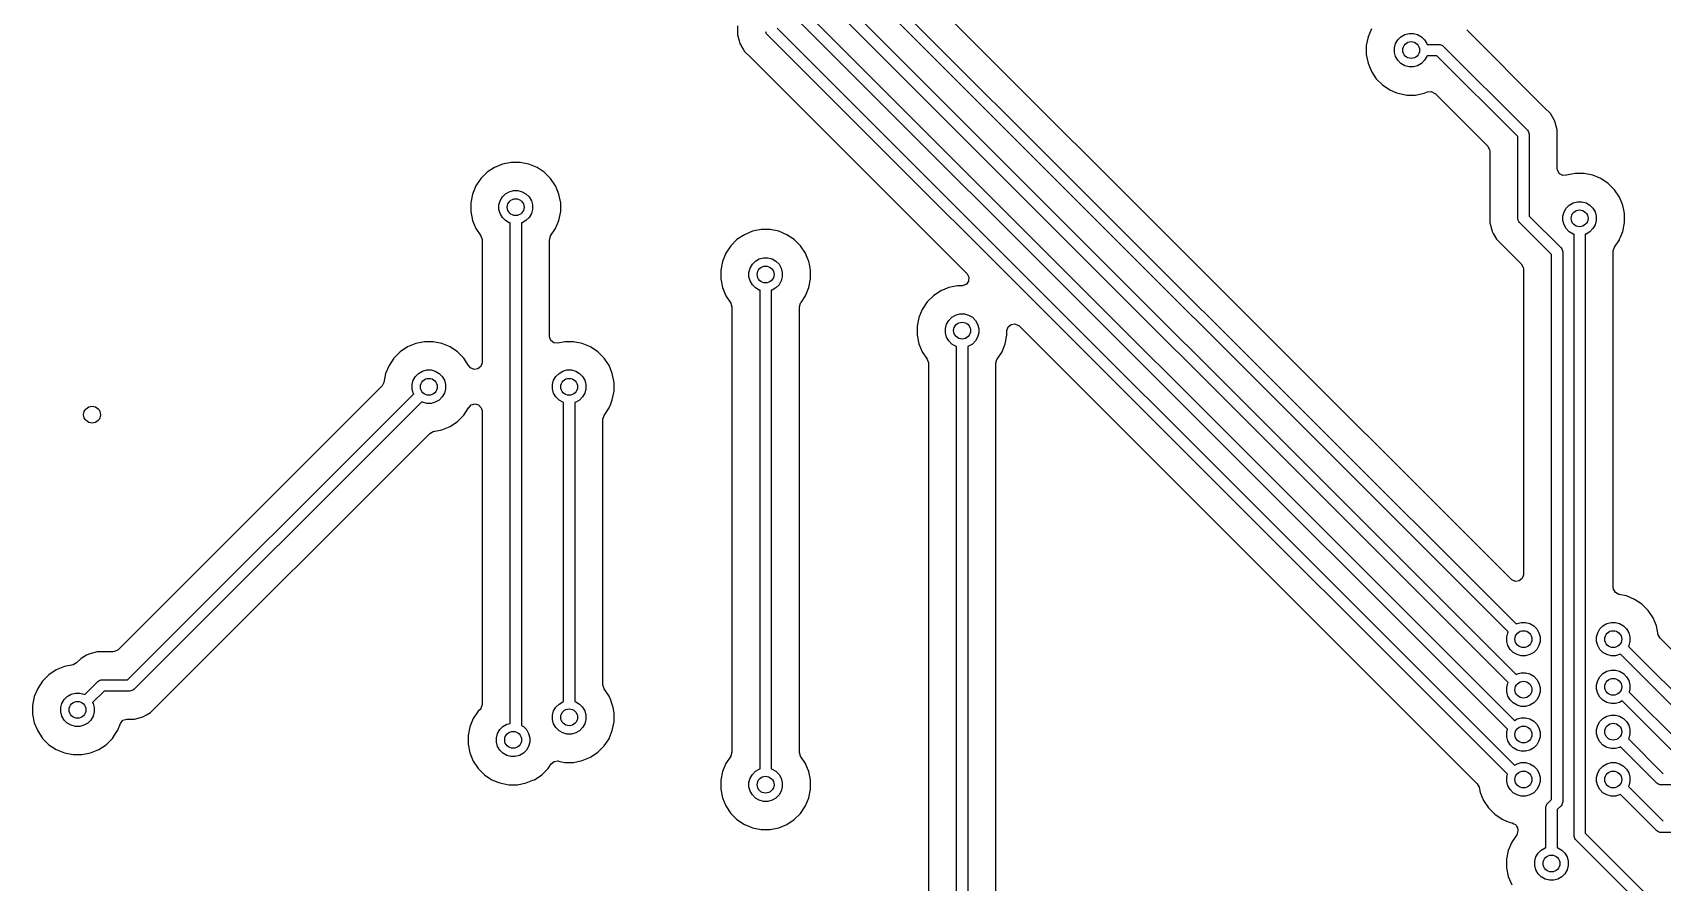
# Model space of a CAD drawing. Extents: x 2.56 to 8.39, y -5.65 to -1.26.
# Drawn here: x 3.383 to 4.527, y -2.769 to -2.173 of the extents above; entities that cross this region are included whole.
import ezdxf

# ---------------------------------------------------------------- set-up
doc = ezdxf.new("R2010")
doc.units = 0
doc.header["$MEASUREMENT"] = 0
doc.layers.add('BLACK', color=7, linetype='CONTINUOUS')

msp = doc.modelspace()

# ---------------------------------------------------------------- linework, layer by layer
at = {"layer": 'BLACK', "linetype": 'CONTINUOUS'}
for p, q in [((3.9843, -2.148), (4.4241, -2.5878)), ((4.4207, -2.5566), (4.0054, -2.1413)), ((4.4179, -2.6617), (3.9146, -2.1584)), ((3.9213, -2.154), (4.4228, -2.6555)), ((3.9606, -2.1598), (4.4241, -2.6232)), ((4.4185, -2.5934), (3.9775, -2.1524)), ((3.878, -2.1679), (3.878, -2.1744)), ((3.9056, -2.1697), (4.4228, -2.687)), ((4.4185, -2.6288), (3.9539, -2.1642)), ((4.3225, -2.1701), (4.3201, -2.1758)), ((4.4435, -2.225), (4.3893, -2.1708)), ((3.878, -2.1744), (3.878, -2.1744)), ((3.878, -2.1744), (3.8791, -2.1786)), ((3.8791, -2.1786), (3.8796, -2.1805)), ((3.8796, -2.1805), (3.8804, -2.1819)), ((3.8804, -2.1819), (3.8807, -2.1824)), ((3.8807, -2.1824), (3.8807, -2.1824)), ((3.8807, -2.1824), (3.8807, -2.1824)), ((3.8807, -2.1824), (3.8818, -2.1843)), ((3.8983, -2.1735), (3.8978, -2.1721)), ((3.8988, -2.1741), (3.8983, -2.1735)), ((4.4179, -2.6932), (3.8988, -2.1741)), ((4.3201, -2.1758), (4.3189, -2.1819)), ((4.3189, -2.1819), (4.3189, -2.1881)), ((4.3201, -2.1758), (4.3201, -2.1758)), ((4.3387, -2.1835), (4.3395, -2.1805)), ((4.3395, -2.1805), (4.341, -2.1778)), ((4.341, -2.1778), (4.3432, -2.1757)), ((4.3432, -2.1757), (4.3459, -2.1741)), ((4.3459, -2.1741), (4.3489, -2.1733)), ((4.3489, -2.1733), (4.3519, -2.1733)), ((4.3519, -2.1733), (4.3549, -2.1741)), ((4.3549, -2.1741), (4.3576, -2.1757)), ((4.3576, -2.1757), (4.3598, -2.1778)), ((4.3598, -2.1778), (4.3613, -2.1805)), ((4.3613, -2.1805), (4.3615, -2.1811)), ((4.3615, -2.1811), (4.3701, -2.1811)), ((4.3701, -2.1811), (4.3708, -2.1812)), ((4.3708, -2.1812), (4.3723, -2.1818)), ((4.3723, -2.1818), (4.3729, -2.1823)), ((4.3729, -2.1823), (4.4319, -2.2413)), ((3.8818, -2.1843), (3.8827, -2.1859)), ((3.8827, -2.1859), (3.8827, -2.1859)), ((3.8827, -2.1859), (3.8874, -2.1905)), ((3.8874, -2.1905), (3.8874, -2.1905)), ((3.8874, -2.1905), (4.0389, -2.342)), ((4.3189, -2.1881), (4.3201, -2.1942)), ((4.3201, -2.1942), (4.3201, -2.1942)), ((4.3201, -2.1942), (4.3225, -2.2)), ((4.3387, -2.1866), (4.3387, -2.1835)), ((4.3395, -2.1896), (4.3387, -2.1866)), ((4.341, -2.1922), (4.3395, -2.1896)), ((4.3432, -2.1944), (4.341, -2.1922)), ((4.3459, -2.196), (4.3432, -2.1944)), ((4.3576, -2.1944), (4.3549, -2.196)), ((4.3598, -2.1922), (4.3576, -2.1944)), ((4.3613, -2.1896), (4.3598, -2.1922)), ((4.3615, -2.189), (4.3613, -2.1896)), ((4.3684, -2.189), (4.3615, -2.189)), ((4.4252, -2.2457), (4.3684, -2.189)), ((4.3225, -2.2), (4.3225, -2.2)), ((4.3225, -2.2), (4.3259, -2.2051)), ((4.3259, -2.2051), (4.3259, -2.2051)), ((4.3259, -2.2051), (4.3303, -2.2095)), ((4.3489, -2.1967), (4.3459, -2.196)), ((4.3519, -2.1967), (4.3489, -2.1967)), ((4.3549, -2.196), (4.3519, -2.1967)), ((4.3303, -2.2095), (4.3303, -2.2095)), ((4.3303, -2.2095), (4.3355, -2.213)), ((4.3355, -2.213), (4.3355, -2.213)), ((4.3355, -2.213), (4.3402, -2.2149)), ((4.3402, -2.2149), (4.3412, -2.2153)), ((4.3412, -2.2153), (4.3473, -2.2166)), ((4.3473, -2.2166), (4.3473, -2.2166)), ((4.3473, -2.2166), (4.3473, -2.2166)), ((4.3473, -2.2166), (4.3535, -2.2166)), ((4.3535, -2.2166), (4.3596, -2.2153)), ((4.3535, -2.2166), (4.3535, -2.2166)), ((4.3596, -2.2153), (4.3618, -2.2144)), ((4.3618, -2.2144), (4.3645, -2.2141)), ((4.3645, -2.2141), (4.367, -2.2154)), ((4.367, -2.2154), (4.3671, -2.2155)), ((4.3671, -2.2155), (4.4041, -2.2525)), ((4.4437, -2.2252), (4.4435, -2.225)), ((4.4435, -2.225), (4.4435, -2.225)), ((4.4481, -2.2296), (4.4437, -2.2252)), ((4.4437, -2.2252), (4.4437, -2.2252)), ((4.4509, -2.2344), (4.4481, -2.2296)), ((4.4481, -2.2296), (4.4481, -2.2296)), ((4.4481, -2.2296), (4.4481, -2.2296)), ((4.4512, -2.235), (4.4509, -2.2344)), ((4.4528, -2.241), (4.4512, -2.235)), ((4.4252, -2.3031), (4.4252, -2.2457)), ((4.4319, -2.2413), (4.4324, -2.2419)), ((4.4324, -2.2419), (4.4324, -2.2419)), ((4.4324, -2.2419), (4.433, -2.2433)), ((4.433, -2.2433), (4.4331, -2.2441)), ((4.4331, -2.2441), (4.4331, -2.3015)), ((4.4528, -2.2682), (4.4528, -2.241)), ((4.4528, -2.241), (4.4528, -2.241)), ((4.4041, -2.2525), (4.4054, -2.2549)), ((4.4054, -2.2549), (4.4055, -2.2559)), ((4.4055, -2.2559), (4.4055, -2.2997)), ((3.7023, -2.2708), (3.6979, -2.2752)), ((3.7074, -2.2673), (3.7023, -2.2708)), ((3.7023, -2.2708), (3.7023, -2.2708)), ((3.7131, -2.265), (3.7074, -2.2673)), ((3.7074, -2.2673), (3.7074, -2.2673)), ((3.7192, -2.2638), (3.7131, -2.265)), ((3.7131, -2.265), (3.7131, -2.265)), ((3.7254, -2.2638), (3.7192, -2.2638)), ((3.7192, -2.2638), (3.7192, -2.2638)), ((3.7315, -2.265), (3.7254, -2.2638)), ((3.7254, -2.2638), (3.7254, -2.2638)), ((3.7373, -2.2673), (3.7315, -2.265)), ((3.7315, -2.265), (3.7315, -2.265)), ((3.7424, -2.2708), (3.7373, -2.2673)), ((3.7373, -2.2673), (3.7373, -2.2673)), ((3.7468, -2.2752), (3.7424, -2.2708)), ((3.7424, -2.2708), (3.7424, -2.2708)), ((4.4529, -2.2694), (4.4528, -2.2682)), ((4.4543, -2.2718), (4.4529, -2.2694)), ((4.4568, -2.273), (4.4543, -2.2718)), ((4.4591, -2.2728), (4.4568, -2.273)), ((4.4593, -2.2728), (4.4591, -2.2729)), ((4.4591, -2.2729), (4.4591, -2.2728)), ((4.4654, -2.2716), (4.4593, -2.2728)), ((4.4716, -2.2716), (4.4654, -2.2716)), ((4.4654, -2.2716), (4.4654, -2.2716)), ((4.4777, -2.2728), (4.4716, -2.2716)), ((4.4716, -2.2716), (4.4716, -2.2716)), ((4.4834, -2.2752), (4.4777, -2.2728)), ((4.4777, -2.2728), (4.4777, -2.2728)), ((3.692, -2.2861), (3.6908, -2.2922)), ((3.6944, -2.2803), (3.692, -2.2861)), ((3.692, -2.2861), (3.692, -2.2861)), ((3.6979, -2.2752), (3.6944, -2.2803)), ((3.6944, -2.2803), (3.6944, -2.2803)), ((3.6979, -2.2752), (3.6979, -2.2752)), ((3.713, -2.2881), (3.7152, -2.2859)), ((3.7152, -2.2859), (3.7178, -2.2844)), ((3.7178, -2.2844), (3.7208, -2.2836)), ((3.7208, -2.2836), (3.7239, -2.2836)), ((3.7239, -2.2836), (3.7269, -2.2844)), ((3.7269, -2.2844), (3.7295, -2.2859)), ((3.7295, -2.2859), (3.7317, -2.2881)), ((3.7503, -2.2803), (3.7468, -2.2752)), ((3.7468, -2.2752), (3.7468, -2.2752)), ((3.7514, -2.2831), (3.7503, -2.2803)), ((3.7503, -2.2803), (3.7503, -2.2803)), ((3.7526, -2.2861), (3.7514, -2.2831)), ((3.7531, -2.2883), (3.7526, -2.2861)), ((4.4886, -2.2787), (4.4834, -2.2752)), ((4.4834, -2.2752), (4.4834, -2.2752)), ((4.493, -2.2831), (4.4886, -2.2787)), ((4.4886, -2.2787), (4.4886, -2.2787)), ((4.4964, -2.2882), (4.493, -2.2831)), ((4.493, -2.2831), (4.493, -2.2831)), ((3.6908, -2.2922), (3.6908, -2.2984)), ((3.7106, -2.2937), (3.7114, -2.2908)), ((3.7106, -2.2968), (3.7106, -2.2937)), ((3.7114, -2.2998), (3.7106, -2.2968)), ((3.7114, -2.2908), (3.713, -2.2881)), ((3.7317, -2.2881), (3.7333, -2.2908)), ((3.7333, -2.2908), (3.7341, -2.2937)), ((3.7341, -2.2968), (3.7333, -2.2998)), ((3.7341, -2.2937), (3.7341, -2.2968)), ((3.7539, -2.2922), (3.7531, -2.2883)), ((3.7539, -2.2984), (3.7539, -2.2922)), ((3.7539, -2.2922), (3.7539, -2.2922)), ((3.7539, -2.2922), (3.7539, -2.2922)), ((4.4576, -2.2986), (4.4591, -2.296)), ((4.4591, -2.296), (4.4613, -2.2938)), ((4.4613, -2.2938), (4.464, -2.2922)), ((4.464, -2.2922), (4.467, -2.2914)), ((4.467, -2.2914), (4.47, -2.2914)), ((4.47, -2.2914), (4.473, -2.2922)), ((4.473, -2.2922), (4.4757, -2.2938)), ((4.4757, -2.2938), (4.4779, -2.296)), ((4.4779, -2.296), (4.4794, -2.2986)), ((4.4981, -2.2922), (4.4964, -2.2882)), ((4.4964, -2.2882), (4.4964, -2.2882)), ((4.4988, -2.294), (4.4981, -2.2922)), ((4.4997, -2.2984), (4.4988, -2.294)), ((3.6908, -2.2984), (3.692, -2.3045)), ((3.692, -2.3045), (3.692, -2.3045)), ((3.692, -2.3045), (3.6944, -2.3102)), ((3.713, -2.3025), (3.7114, -2.2998)), ((3.7152, -2.3046), (3.713, -2.3025)), ((3.7178, -2.3062), (3.7152, -2.3046)), ((3.7184, -2.3063), (3.7178, -2.3062)), ((3.7184, -2.6576), (3.7184, -2.3063)), ((3.7269, -2.3062), (3.7263, -2.3063)), ((3.7263, -2.3063), (3.7263, -2.659)), ((3.7295, -2.3046), (3.7269, -2.3062)), ((3.7317, -2.3025), (3.7295, -2.3046)), ((3.7333, -2.2998), (3.7317, -2.3025)), ((3.7503, -2.3102), (3.7526, -2.3045)), ((3.7526, -2.3045), (3.7539, -2.2984)), ((4.4055, -2.2997), (4.4055, -2.2997)), ((4.4055, -2.2997), (4.4055, -2.3063)), ((4.4055, -2.3063), (4.4055, -2.3063)), ((4.4055, -2.3063), (4.4071, -2.3122)), ((4.4253, -2.3039), (4.4252, -2.3031)), ((4.4259, -2.3053), (4.4253, -2.3039)), ((4.4263, -2.3059), (4.4259, -2.3053)), ((4.4488, -2.3284), (4.4263, -2.3059)), ((4.4331, -2.3015), (4.4555, -2.3239)), ((4.4568, -2.3016), (4.4576, -2.2986)), ((4.4568, -2.3047), (4.4568, -2.3016)), ((4.4576, -2.3077), (4.4568, -2.3047)), ((4.4591, -2.3103), (4.4576, -2.3077)), ((4.4794, -2.3077), (4.4779, -2.3103)), ((4.4794, -2.2986), (4.4802, -2.3016)), ((4.4802, -2.3047), (4.4794, -2.3077)), ((4.4802, -2.3016), (4.4802, -2.3047)), ((4.4988, -2.3123), (4.5, -2.3063)), ((4.5, -2.3), (4.4997, -2.2984)), ((4.5, -2.3063), (4.5, -2.3)), ((4.5, -2.3), (4.5, -2.3)), ((4.5, -2.3), (4.5, -2.3)), ((3.6944, -2.3102), (3.6944, -2.3102)), ((3.6944, -2.3102), (3.6979, -2.3154)), ((3.6979, -2.3154), (3.6987, -2.318)), ((3.6987, -2.318), (3.6987, -2.3181)), ((3.6987, -2.3181), (3.6987, -2.4044)), ((3.746, -2.3181), (3.7468, -2.3155)), ((3.746, -2.3394), (3.746, -2.3181)), ((3.7468, -2.3154), (3.7503, -2.3102)), ((3.7468, -2.3155), (3.7468, -2.3154)), ((3.7503, -2.3102), (3.7503, -2.3102)), ((3.7503, -2.3102), (3.7503, -2.3102)), ((3.8775, -2.318), (3.8732, -2.3224)), ((3.8827, -2.3146), (3.8775, -2.318)), ((3.8775, -2.318), (3.8775, -2.318)), ((3.8884, -2.3122), (3.8827, -2.3146)), ((3.8827, -2.3146), (3.8827, -2.3146)), ((3.8945, -2.311), (3.8884, -2.3122)), ((3.8884, -2.3122), (3.8884, -2.3122)), ((3.9007, -2.311), (3.8945, -2.311)), ((3.8945, -2.311), (3.8945, -2.311)), ((3.9068, -2.3122), (3.9007, -2.311)), ((3.9007, -2.311), (3.9007, -2.311)), ((3.9126, -2.3146), (3.9068, -2.3122)), ((3.9068, -2.3122), (3.9068, -2.3122)), ((3.9177, -2.318), (3.9126, -2.3146)), ((3.9126, -2.3146), (3.9126, -2.3146)), ((3.9221, -2.3224), (3.9177, -2.318)), ((3.9177, -2.318), (3.9177, -2.318)), ((4.4071, -2.3122), (4.4071, -2.3123)), ((4.4071, -2.3123), (4.408, -2.3138)), ((4.408, -2.3138), (4.4102, -2.3176)), ((4.4102, -2.3176), (4.4102, -2.3177)), ((4.4102, -2.3177), (4.4102, -2.3177)), ((4.4102, -2.3177), (4.4149, -2.3223)), ((4.4613, -2.3125), (4.4591, -2.3103)), ((4.464, -2.3141), (4.4613, -2.3125)), ((4.4646, -2.3142), (4.464, -2.3141)), ((4.4646, -2.7362), (4.4646, -2.3142)), ((4.473, -2.3141), (4.4724, -2.3142)), ((4.4724, -2.3142), (4.4724, -2.7346)), ((4.4757, -2.3125), (4.473, -2.3141)), ((4.4779, -2.3103), (4.4757, -2.3125)), ((4.493, -2.3233), (4.4964, -2.3181)), ((4.4964, -2.3181), (4.4966, -2.3177)), ((4.4964, -2.3181), (4.4964, -2.3181)), ((4.4964, -2.3181), (4.4964, -2.3181)), ((4.4966, -2.3177), (4.4972, -2.3162)), ((4.4972, -2.3162), (4.4988, -2.3123)), ((3.8697, -2.3276), (3.8673, -2.3333)), ((3.8732, -2.3224), (3.8697, -2.3276)), ((3.8697, -2.3276), (3.8697, -2.3276)), ((3.8732, -2.3224), (3.8732, -2.3224)), ((3.8904, -2.3331), (3.8931, -2.3316)), ((3.8931, -2.3316), (3.8961, -2.3308)), ((3.8961, -2.3308), (3.8992, -2.3308)), ((3.8992, -2.3308), (3.9022, -2.3316)), ((3.9022, -2.3316), (3.9048, -2.3331)), ((3.9256, -2.3276), (3.9221, -2.3224)), ((3.9221, -2.3224), (3.9221, -2.3224)), ((3.9268, -2.3306), (3.9256, -2.3276)), ((3.9256, -2.3276), (3.9256, -2.3276)), ((3.9279, -2.3333), (3.9268, -2.3306)), ((4.4149, -2.3223), (4.4149, -2.3223)), ((4.4149, -2.3223), (4.4276, -2.3351)), ((4.4488, -2.711), (4.4488, -2.3284)), ((4.4555, -2.3239), (4.456, -2.3245)), ((4.456, -2.3245), (4.4566, -2.326)), ((4.4566, -2.326), (4.4567, -2.3267)), ((4.4567, -2.3267), (4.4567, -2.7126)), ((4.4921, -2.326), (4.4929, -2.3233)), ((4.4921, -2.5623), (4.4921, -2.326)), ((4.4929, -2.3233), (4.493, -2.3233)), ((3.746, -2.3859), (3.746, -2.3394)), ((3.8673, -2.3333), (3.8661, -2.3394)), ((3.8661, -2.3394), (3.8661, -2.3456)), ((3.8673, -2.3333), (3.8673, -2.3333)), ((3.8859, -2.341), (3.8867, -2.338)), ((3.8859, -2.3441), (3.8859, -2.341)), ((3.8867, -2.338), (3.8883, -2.3353)), ((3.8883, -2.3353), (3.8904, -2.3331)), ((3.9048, -2.3331), (3.907, -2.3353)), ((3.907, -2.3353), (3.9085, -2.338)), ((3.9085, -2.338), (3.9093, -2.341)), ((3.9093, -2.341), (3.9093, -2.3441)), ((3.9283, -2.3353), (3.9279, -2.3333)), ((3.9292, -2.3394), (3.9283, -2.3353)), ((3.9292, -2.3456), (3.9292, -2.3394)), ((3.9292, -2.3394), (3.9292, -2.3394)), ((3.9292, -2.3394), (3.9292, -2.3394)), ((4.0389, -2.342), (4.0402, -2.3445)), ((4.4276, -2.3351), (4.429, -2.3375)), ((4.429, -2.3375), (4.4291, -2.3385)), ((4.4291, -2.3385), (4.4291, -2.5532)), ((3.8661, -2.3456), (3.8673, -2.3517)), ((3.8673, -2.3517), (3.8673, -2.3517)), ((3.8673, -2.3517), (3.8697, -2.3574)), ((3.8867, -2.347), (3.8859, -2.3441)), ((3.8883, -2.3497), (3.8867, -2.347)), ((3.8904, -2.3519), (3.8883, -2.3497)), ((3.8931, -2.3534), (3.8904, -2.3519)), ((3.8937, -2.3536), (3.8931, -2.3534)), ((3.8937, -2.6895), (3.8937, -2.3536)), ((3.9022, -2.3534), (3.9016, -2.3536)), ((3.9016, -2.3536), (3.9016, -2.6895)), ((3.9048, -2.3519), (3.9022, -2.3534)), ((3.907, -2.3497), (3.9048, -2.3519)), ((3.9085, -2.347), (3.907, -2.3497)), ((3.9093, -2.3441), (3.9085, -2.347)), ((3.9256, -2.3574), (3.9279, -2.3517)), ((3.9279, -2.3517), (3.9292, -2.3456)), ((4.0205, -2.354), (4.0153, -2.3574)), ((4.0262, -2.3516), (4.0205, -2.354)), ((4.0205, -2.354), (4.0205, -2.354)), ((4.0323, -2.3504), (4.0262, -2.3516)), ((4.0262, -2.3516), (4.0262, -2.3516)), ((4.0354, -2.3504), (4.0323, -2.3504)), ((4.0358, -2.3504), (4.0354, -2.3504)), ((4.0384, -2.3494), (4.0358, -2.3504)), ((4.04, -2.3472), (4.0384, -2.3494)), ((4.0402, -2.3445), (4.04, -2.3472)), ((3.8697, -2.3574), (3.8697, -2.3574)), ((3.8697, -2.3574), (3.8732, -2.3626)), ((3.8732, -2.3626), (3.874, -2.3653)), ((3.874, -2.3653), (3.874, -2.3653)), ((3.874, -2.3653), (3.874, -2.6778)), ((3.9213, -2.3653), (3.9221, -2.3627)), ((3.9213, -2.6778), (3.9213, -2.3653)), ((3.9221, -2.3626), (3.9225, -2.3621)), ((3.9221, -2.3627), (3.9221, -2.3626)), ((3.9225, -2.3621), (3.9256, -2.3574)), ((4.011, -2.3618), (4.0075, -2.367)), ((4.0153, -2.3574), (4.011, -2.3618)), ((4.011, -2.3618), (4.011, -2.3618)), ((4.0153, -2.3574), (4.0153, -2.3574)), ((4.0051, -2.3727), (4.0039, -2.3788)), ((4.0075, -2.367), (4.0051, -2.3727)), ((4.0051, -2.3727), (4.0051, -2.3727)), ((4.0075, -2.367), (4.0075, -2.367)), ((4.0237, -2.3803), (4.0245, -2.3774)), ((4.0245, -2.3774), (4.0261, -2.3747)), ((4.0261, -2.3747), (4.0282, -2.3725)), ((4.0282, -2.3725), (4.0309, -2.371)), ((4.0309, -2.371), (4.0339, -2.3702)), ((4.0339, -2.3702), (4.037, -2.3702)), ((4.037, -2.3702), (4.04, -2.371)), ((4.04, -2.371), (4.0426, -2.3725)), ((4.0426, -2.3725), (4.0448, -2.3747)), ((4.0448, -2.3747), (4.0463, -2.3774)), ((4.0463, -2.3774), (4.0471, -2.3803)), ((4.0677, -2.3793), (4.0698, -2.3775)), ((4.0698, -2.3775), (4.0725, -2.3771)), ((4.0725, -2.3771), (4.075, -2.3782)), ((3.746, -2.3862), (3.746, -2.3859)), ((3.7469, -2.3888), (3.746, -2.3862)), ((3.7491, -2.3905), (3.7469, -2.3888)), ((4.0039, -2.3788), (4.0039, -2.385)), ((4.0039, -2.385), (4.0051, -2.3911)), ((4.0237, -2.3834), (4.0237, -2.3803)), ((4.0245, -2.3864), (4.0237, -2.3834)), ((4.0261, -2.3891), (4.0245, -2.3864)), ((4.0463, -2.3864), (4.0448, -2.3891)), ((4.0471, -2.3834), (4.0463, -2.3864)), ((4.0471, -2.3803), (4.0471, -2.3834)), ((4.0657, -2.3911), (4.0669, -2.385)), ((4.0669, -2.3819), (4.0677, -2.3793)), ((4.0669, -2.385), (4.0669, -2.3819)), ((4.075, -2.3782), (4.0753, -2.3784)), ((4.0753, -2.3784), (4.3967, -2.6999)), ((3.6413, -2.3968), (3.6369, -2.4012)), ((3.6465, -2.3933), (3.6413, -2.3968)), ((3.6413, -2.3968), (3.6413, -2.3968)), ((3.6522, -2.391), (3.6465, -2.3933)), ((3.6465, -2.3933), (3.6465, -2.3933)), ((3.6583, -2.3897), (3.6522, -2.391)), ((3.6522, -2.391), (3.6522, -2.391)), ((3.6645, -2.3897), (3.6583, -2.3897)), ((3.6583, -2.3897), (3.6583, -2.3897)), ((3.6706, -2.391), (3.6645, -2.3897)), ((3.6645, -2.3897), (3.6645, -2.3897)), ((3.6763, -2.3933), (3.6706, -2.391)), ((3.6706, -2.391), (3.6706, -2.391)), ((3.6815, -2.3968), (3.6763, -2.3933)), ((3.6763, -2.3933), (3.6763, -2.3933)), ((3.6859, -2.4012), (3.6815, -2.3968)), ((3.6815, -2.3968), (3.6815, -2.3968)), ((3.7518, -2.3907), (3.7491, -2.3905)), ((3.7567, -2.3897), (3.7518, -2.3907)), ((3.7629, -2.3897), (3.7567, -2.3897)), ((3.7567, -2.3897), (3.7567, -2.3897)), ((3.769, -2.391), (3.7629, -2.3897)), ((3.7629, -2.3897), (3.7629, -2.3897)), ((3.7748, -2.3933), (3.769, -2.391)), ((3.769, -2.391), (3.769, -2.391)), ((3.7799, -2.3968), (3.7748, -2.3933)), ((3.7748, -2.3933), (3.7748, -2.3933)), ((3.7843, -2.4012), (3.7799, -2.3968)), ((3.7799, -2.3968), (3.7799, -2.3968)), ((4.0051, -2.3911), (4.0051, -2.3911)), ((4.0051, -2.3911), (4.0075, -2.3968)), ((4.0075, -2.3968), (4.0075, -2.3968)), ((4.0075, -2.3968), (4.011, -2.402)), ((4.0282, -2.3913), (4.0261, -2.3891)), ((4.0309, -2.3928), (4.0282, -2.3913)), ((4.0315, -2.393), (4.0309, -2.3928)), ((4.0315, -3.0079), (4.0315, -2.393)), ((4.04, -2.3928), (4.0394, -2.393)), ((4.0394, -2.393), (4.0394, -3.0062)), ((4.0426, -2.3913), (4.04, -2.3928)), ((4.0448, -2.3891), (4.0426, -2.3913)), ((4.0599, -2.402), (4.0634, -2.3968)), ((4.0634, -2.3968), (4.0657, -2.3911)), ((4.0634, -2.3968), (4.0634, -2.3968)), ((4.0634, -2.3968), (4.0634, -2.3968)), ((3.6335, -2.4063), (3.6311, -2.4121)), ((3.6369, -2.4012), (3.6335, -2.4063)), ((3.6335, -2.4063), (3.6335, -2.4063)), ((3.6369, -2.4012), (3.6369, -2.4012)), ((3.652, -2.4141), (3.6542, -2.4119)), ((3.6542, -2.4119), (3.6569, -2.4103)), ((3.6569, -2.4103), (3.6599, -2.4095)), ((3.6599, -2.4095), (3.663, -2.4095)), ((3.663, -2.4095), (3.6659, -2.4103)), ((3.6659, -2.4103), (3.6686, -2.4119)), ((3.6686, -2.4119), (3.6708, -2.4141)), ((3.6893, -2.4063), (3.6859, -2.4012)), ((3.6859, -2.4012), (3.6859, -2.4012)), ((3.6895, -2.4065), (3.6893, -2.4063)), ((3.6906, -2.4081), (3.6895, -2.4065)), ((3.6895, -2.4065), (3.6895, -2.4065)), ((3.6931, -2.4092), (3.6906, -2.4081)), ((3.6958, -2.4088), (3.6931, -2.4092)), ((3.6979, -2.407), (3.6958, -2.4088)), ((3.6987, -2.4044), (3.6979, -2.407)), ((3.7505, -2.4141), (3.7527, -2.4119)), ((3.7527, -2.4119), (3.7553, -2.4103)), ((3.7553, -2.4103), (3.7583, -2.4095)), ((3.7583, -2.4095), (3.7614, -2.4095)), ((3.7614, -2.4095), (3.7644, -2.4103)), ((3.7644, -2.4103), (3.767, -2.4119)), ((3.767, -2.4119), (3.7692, -2.4141)), ((3.7878, -2.4063), (3.7843, -2.4012)), ((3.7843, -2.4012), (3.7843, -2.4012)), ((3.7888, -2.4088), (3.7878, -2.4063)), ((3.7878, -2.4063), (3.7878, -2.4063)), ((3.7901, -2.4121), (3.7888, -2.4088)), ((4.011, -2.402), (4.0118, -2.4046)), ((4.0118, -2.4046), (4.0118, -2.4047)), ((4.0118, -2.4047), (4.0118, -3.0045)), ((4.0591, -2.4047), (4.0598, -2.4021)), ((4.0591, -2.9961), (4.0591, -2.4047)), ((4.0598, -2.4021), (4.0599, -2.402)), ((3.6286, -2.4207), (3.4434, -2.6059)), ((3.6299, -2.4182), (3.6286, -2.4206)), ((3.6286, -2.4206), (3.6286, -2.4207)), ((3.6311, -2.4121), (3.6299, -2.4182)), ((3.6311, -2.4121), (3.6311, -2.4121)), ((3.6497, -2.4197), (3.6505, -2.4167)), ((3.6497, -2.4228), (3.6497, -2.4197)), ((3.6505, -2.4258), (3.6497, -2.4228)), ((3.6505, -2.4167), (3.652, -2.4141)), ((3.6708, -2.4141), (3.6723, -2.4167)), ((3.6723, -2.4167), (3.6731, -2.4197)), ((3.6731, -2.4228), (3.6723, -2.4258)), ((3.6731, -2.4197), (3.6731, -2.4228)), ((3.7481, -2.4197), (3.7489, -2.4167)), ((3.7481, -2.4228), (3.7481, -2.4197)), ((3.7489, -2.4258), (3.7481, -2.4228)), ((3.7489, -2.4167), (3.7505, -2.4141)), ((3.7692, -2.4141), (3.7708, -2.4167)), ((3.7708, -2.4167), (3.7716, -2.4197)), ((3.7716, -2.4228), (3.7708, -2.4258)), ((3.7716, -2.4197), (3.7716, -2.4228)), ((3.791, -2.4162), (3.7901, -2.4121)), ((3.7914, -2.4182), (3.791, -2.4162)), ((3.7914, -2.4244), (3.7914, -2.4182)), ((3.7914, -2.4182), (3.7914, -2.4182)), ((3.7914, -2.4182), (3.7914, -2.4182)), ((3.4501, -2.627), (3.6508, -2.4263)), ((3.6564, -2.4319), (3.4545, -2.6337)), ((3.6508, -2.4263), (3.6505, -2.4258)), ((3.6569, -2.4322), (3.6564, -2.4319)), ((3.6599, -2.433), (3.6569, -2.4322)), ((3.663, -2.433), (3.6599, -2.433)), ((3.6659, -2.4322), (3.663, -2.433)), ((3.6686, -2.4306), (3.6659, -2.4322)), ((3.6708, -2.4284), (3.6686, -2.4306)), ((3.6723, -2.4258), (3.6708, -2.4284)), ((3.6895, -2.436), (3.691, -2.4341)), ((3.691, -2.4341), (3.6936, -2.4333)), ((3.6936, -2.4333), (3.6963, -2.434)), ((3.6963, -2.434), (3.6982, -2.436)), ((3.7505, -2.4284), (3.7489, -2.4258)), ((3.7527, -2.4306), (3.7505, -2.4284)), ((3.7553, -2.4322), (3.7527, -2.4306)), ((3.7559, -2.4323), (3.7553, -2.4322)), ((3.7559, -2.6423), (3.7559, -2.4323)), ((3.7644, -2.4322), (3.7638, -2.4323)), ((3.7638, -2.4323), (3.7638, -2.6423)), ((3.767, -2.4306), (3.7644, -2.4322)), ((3.7692, -2.4284), (3.767, -2.4306)), ((3.7708, -2.4258), (3.7692, -2.4284)), ((3.7878, -2.436), (3.789, -2.4333)), ((3.789, -2.4333), (3.7901, -2.4305)), ((3.7901, -2.4305), (3.7914, -2.4244)), ((3.6763, -2.4492), (3.6815, -2.4457)), ((3.6815, -2.4457), (3.6859, -2.4413)), ((3.6859, -2.4413), (3.6893, -2.4362)), ((3.6893, -2.4362), (3.6895, -2.436)), ((3.6893, -2.4362), (3.6893, -2.4362)), ((3.6895, -2.436), (3.6895, -2.436)), ((3.6982, -2.436), (3.6987, -2.4382)), ((3.6987, -2.4382), (3.6987, -2.6443)), ((3.7835, -2.4441), (3.7843, -2.4414)), ((3.7835, -2.6305), (3.7835, -2.4441)), ((3.7843, -2.4414), (3.7878, -2.4362)), ((3.7843, -2.4414), (3.7843, -2.4414)), ((3.7878, -2.4362), (3.7878, -2.436)), ((3.7878, -2.4362), (3.7878, -2.4362)), ((3.7878, -2.4362), (3.7878, -2.4362)), ((3.4711, -2.645), (3.662, -2.4541)), ((3.662, -2.4541), (3.6644, -2.4528)), ((3.6644, -2.4528), (3.6645, -2.4528)), ((3.6645, -2.4528), (3.6706, -2.4516)), ((3.6645, -2.4528), (3.6645, -2.4528)), ((3.6645, -2.4528), (3.6645, -2.4528)), ((3.6706, -2.4516), (3.6763, -2.4492)), ((4.421, -2.5569), (4.4207, -2.5566)), ((4.4235, -2.558), (4.421, -2.5569)), ((4.4262, -2.5576), (4.4235, -2.558)), ((4.4283, -2.5558), (4.4262, -2.5576)), ((4.4291, -2.5532), (4.4283, -2.5558)), ((4.4923, -2.5634), (4.4921, -2.5623)), ((4.4936, -2.5658), (4.4923, -2.5634)), ((4.4961, -2.5671), (4.4936, -2.5658)), ((4.5013, -2.5681), (4.4961, -2.5671)), ((4.5071, -2.5705), (4.5013, -2.5681)), ((4.5013, -2.5681), (4.5013, -2.5681)), ((4.5122, -2.5739), (4.5071, -2.5705)), ((4.5071, -2.5705), (4.5071, -2.5705)), ((4.5166, -2.5783), (4.5122, -2.5739)), ((4.5122, -2.5739), (4.5122, -2.5739)), ((4.5201, -2.5835), (4.5166, -2.5783)), ((4.5166, -2.5783), (4.5166, -2.5783)), ((4.4174, -2.5969), (4.4182, -2.5939)), ((4.4182, -2.5939), (4.4185, -2.5934)), ((4.4241, -2.5878), (4.4246, -2.5875)), ((4.4246, -2.5875), (4.4276, -2.5867)), ((4.4276, -2.5867), (4.4306, -2.5867)), ((4.4306, -2.5867), (4.4336, -2.5875)), ((4.4336, -2.5875), (4.4363, -2.5891)), ((4.4363, -2.5891), (4.4385, -2.5912)), ((4.4385, -2.5912), (4.44, -2.5939)), ((4.44, -2.5939), (4.4408, -2.5969)), ((4.4804, -2.5969), (4.4812, -2.5939)), ((4.4812, -2.5939), (4.4828, -2.5912)), ((4.4828, -2.5912), (4.4849, -2.5891)), ((4.4849, -2.5891), (4.4876, -2.5875)), ((4.4876, -2.5875), (4.4906, -2.5867)), ((4.4906, -2.5867), (4.4937, -2.5867)), ((4.4937, -2.5867), (4.4966, -2.5875)), ((4.4966, -2.5875), (4.4993, -2.5891)), ((4.4993, -2.5891), (4.5015, -2.5912)), ((4.5015, -2.5912), (4.503, -2.5939)), ((4.503, -2.5939), (4.5038, -2.5969)), ((4.5224, -2.5892), (4.5201, -2.5835)), ((4.5201, -2.5835), (4.5201, -2.5835)), ((4.5236, -2.5953), (4.5224, -2.5892)), ((4.5224, -2.5892), (4.5224, -2.5892)), ((4.5224, -2.5892), (4.5224, -2.5892)), ((3.4434, -2.6059), (3.441, -2.6072)), ((4.4174, -2.6), (4.4174, -2.5969)), ((4.4182, -2.6029), (4.4174, -2.6)), ((4.4197, -2.6056), (4.4182, -2.6029)), ((4.4219, -2.6078), (4.4197, -2.6056)), ((4.4385, -2.6056), (4.4363, -2.6078)), ((4.44, -2.6029), (4.4385, -2.6056)), ((4.4408, -2.6), (4.44, -2.6029)), ((4.4408, -2.5969), (4.4408, -2.6)), ((4.4804, -2.6), (4.4804, -2.5969)), ((4.4812, -2.6029), (4.4804, -2.6)), ((4.4828, -2.6056), (4.4812, -2.6029)), ((4.4849, -2.6078), (4.4828, -2.6056)), ((4.503, -2.6029), (4.5027, -2.6035)), ((4.5027, -2.6035), (4.5528, -2.6535)), ((4.5038, -2.6), (4.503, -2.6029)), ((4.5038, -2.5969), (4.5038, -2.6)), ((4.5237, -2.5954), (4.5236, -2.5953)), ((4.525, -2.5978), (4.5237, -2.5954)), ((4.5595, -2.6324), (4.525, -2.5978)), ((3.4119, -2.6165), (3.4058, -2.6177)), ((3.412, -2.6164), (3.4119, -2.6165)), ((3.4144, -2.6151), (3.412, -2.6164)), ((3.4175, -2.612), (3.4144, -2.6151)), ((3.4213, -2.6098), (3.4175, -2.612)), ((3.4229, -2.6089), (3.4213, -2.6098)), ((3.4213, -2.6098), (3.4213, -2.6098)), ((3.4289, -2.6073), (3.4229, -2.6089)), ((3.4229, -2.6089), (3.4229, -2.6089)), ((3.4229, -2.6089), (3.4229, -2.6089)), ((3.4229, -2.6089), (3.4229, -2.6089)), ((3.4352, -2.6073), (3.4289, -2.6073)), ((3.4399, -2.6073), (3.4352, -2.6073)), ((3.441, -2.6072), (3.4399, -2.6073)), ((4.4246, -2.6093), (4.4219, -2.6078)), ((4.4276, -2.6101), (4.4246, -2.6093)), ((4.4306, -2.6101), (4.4276, -2.6101)), ((4.4336, -2.6093), (4.4306, -2.6101)), ((4.4363, -2.6078), (4.4336, -2.6093)), ((4.4876, -2.6093), (4.4849, -2.6078)), ((4.4906, -2.6101), (4.4876, -2.6093)), ((4.4937, -2.6101), (4.4906, -2.6101)), ((4.4966, -2.6093), (4.4937, -2.6101)), ((4.4972, -2.609), (4.4966, -2.6093)), ((4.5484, -2.6603), (4.4972, -2.609)), ((3.3905, -2.6279), (3.3871, -2.633)), ((3.3949, -2.6235), (3.3905, -2.6279)), ((3.3905, -2.6279), (3.3905, -2.6279)), ((3.4001, -2.62), (3.3949, -2.6235)), ((3.3949, -2.6235), (3.3949, -2.6235)), ((3.4058, -2.6177), (3.4001, -2.62)), ((3.4001, -2.62), (3.4001, -2.62)), ((3.4058, -2.6177), (3.4058, -2.6177)), ((3.4201, -2.6374), (3.4293, -2.6282)), ((3.4293, -2.6282), (3.4299, -2.6277)), ((3.4299, -2.6277), (3.4313, -2.6271)), ((3.4313, -2.6271), (3.4321, -2.627)), ((3.4321, -2.627), (3.4501, -2.627)), ((4.4182, -2.6293), (4.4185, -2.6288)), ((4.4241, -2.6232), (4.4246, -2.6229)), ((4.4246, -2.6229), (4.4276, -2.6221)), ((4.4276, -2.6221), (4.4306, -2.6221)), ((4.4306, -2.6221), (4.4336, -2.6229)), ((4.4336, -2.6229), (4.4363, -2.6245)), ((4.4363, -2.6245), (4.4385, -2.6267)), ((4.4385, -2.6267), (4.44, -2.6293)), ((4.4804, -2.6304), (4.4812, -2.6274)), ((4.4812, -2.6274), (4.4828, -2.6248)), ((4.4828, -2.6248), (4.4849, -2.6226)), ((4.4849, -2.6226), (4.4876, -2.621)), ((4.4876, -2.621), (4.4906, -2.6202)), ((4.4906, -2.6202), (4.4937, -2.6202)), ((4.4937, -2.6202), (4.4966, -2.621)), ((4.4966, -2.621), (4.4993, -2.6226)), ((4.4993, -2.6226), (4.5015, -2.6248)), ((4.5015, -2.6248), (4.503, -2.6274)), ((4.503, -2.6274), (4.5038, -2.6304)), ((3.3847, -2.6388), (3.3835, -2.6449)), ((3.3871, -2.633), (3.3847, -2.6388)), ((3.3847, -2.6388), (3.3847, -2.6388)), ((3.3871, -2.633), (3.3871, -2.633)), ((3.4056, -2.6408), (3.4078, -2.6386)), ((3.4078, -2.6386), (3.4105, -2.6371)), ((3.4105, -2.6371), (3.4135, -2.6363)), ((3.4135, -2.6363), (3.4166, -2.6363)), ((3.4166, -2.6363), (3.4195, -2.6371)), ((3.4195, -2.6371), (3.4201, -2.6374)), ((3.4337, -2.6349), (3.4256, -2.6429)), ((3.4517, -2.6349), (3.4337, -2.6349)), ((3.4525, -2.6348), (3.4517, -2.6349)), ((3.4539, -2.6342), (3.4525, -2.6348)), ((3.4545, -2.6337), (3.4539, -2.6342)), ((3.7835, -2.6306), (3.7835, -2.6305)), ((3.7843, -2.6332), (3.7835, -2.6306)), ((3.7878, -2.6384), (3.7843, -2.6332)), ((3.789, -2.6413), (3.7878, -2.6384)), ((3.7878, -2.6384), (3.7878, -2.6384)), ((4.4174, -2.6323), (4.4182, -2.6293)), ((4.4174, -2.6354), (4.4174, -2.6323)), ((4.4182, -2.6384), (4.4174, -2.6354)), ((4.4197, -2.641), (4.4182, -2.6384)), ((4.44, -2.6384), (4.4385, -2.641)), ((4.44, -2.6293), (4.4408, -2.6323)), ((4.4408, -2.6354), (4.44, -2.6384)), ((4.4408, -2.6323), (4.4408, -2.6354)), ((4.4804, -2.6335), (4.4804, -2.6304)), ((4.4812, -2.6365), (4.4804, -2.6335)), ((4.4828, -2.6391), (4.4812, -2.6365)), ((4.4849, -2.6413), (4.4828, -2.6391)), ((4.5038, -2.6335), (4.5033, -2.6356)), ((4.5033, -2.6356), (4.539, -2.6713)), ((4.5038, -2.6304), (4.5038, -2.6335)), ((3.3835, -2.6449), (3.3835, -2.6511)), ((3.3835, -2.6511), (3.3847, -2.6572)), ((3.4033, -2.6464), (3.4041, -2.6435)), ((3.4033, -2.6495), (3.4033, -2.6464)), ((3.4041, -2.6525), (3.4033, -2.6495)), ((3.4041, -2.6435), (3.4056, -2.6408)), ((3.4256, -2.6429), (3.4259, -2.6435)), ((3.4259, -2.6435), (3.4267, -2.6464)), ((3.4267, -2.6495), (3.4259, -2.6525)), ((3.4267, -2.6464), (3.4267, -2.6495)), ((3.4609, -2.653), (3.4633, -2.6516)), ((3.4633, -2.6516), (3.4663, -2.6499)), ((3.4663, -2.6499), (3.4707, -2.6455)), ((3.4707, -2.6455), (3.4711, -2.645)), ((3.4707, -2.6455), (3.4707, -2.6455)), ((3.4711, -2.645), (3.4711, -2.645)), ((3.696, -2.649), (3.6925, -2.6542)), ((3.6973, -2.6478), (3.696, -2.649)), ((3.696, -2.649), (3.696, -2.649)), ((3.6979, -2.647), (3.6973, -2.6478)), ((3.6987, -2.6443), (3.6979, -2.647)), ((3.7481, -2.6518), (3.7489, -2.6488)), ((3.7481, -2.6549), (3.7481, -2.6518)), ((3.7489, -2.6488), (3.7505, -2.6462)), ((3.7505, -2.6462), (3.7527, -2.644)), ((3.7527, -2.644), (3.7553, -2.6424)), ((3.7553, -2.6424), (3.7559, -2.6423)), ((3.7638, -2.6423), (3.7644, -2.6424)), ((3.7644, -2.6424), (3.767, -2.644)), ((3.767, -2.644), (3.7692, -2.6462)), ((3.7692, -2.6462), (3.7708, -2.6488)), ((3.7708, -2.6488), (3.7716, -2.6518)), ((3.7716, -2.6518), (3.7716, -2.6549)), ((3.7901, -2.6442), (3.789, -2.6413)), ((3.7906, -2.6463), (3.7901, -2.6442)), ((3.7914, -2.6502), (3.7906, -2.6463)), ((3.7914, -2.6565), (3.7914, -2.6502)), ((3.7914, -2.6502), (3.7914, -2.6502)), ((3.7914, -2.6502), (3.7914, -2.6502)), ((4.4219, -2.6432), (4.4197, -2.641)), ((4.4246, -2.6448), (4.4219, -2.6432)), ((4.4276, -2.6456), (4.4246, -2.6448)), ((4.4306, -2.6456), (4.4276, -2.6456)), ((4.4336, -2.6448), (4.4306, -2.6456)), ((4.4363, -2.6432), (4.4336, -2.6448)), ((4.4385, -2.641), (4.4363, -2.6432)), ((4.4876, -2.6429), (4.4849, -2.6413)), ((4.4906, -2.6437), (4.4876, -2.6429)), ((4.4876, -2.6525), (4.4906, -2.6517)), ((4.4937, -2.6437), (4.4906, -2.6437)), ((4.4906, -2.6517), (4.4937, -2.6517)), ((4.4966, -2.6429), (4.4937, -2.6437)), ((4.4937, -2.6517), (4.4966, -2.6525)), ((4.4984, -2.6418), (4.4966, -2.6429)), ((4.5346, -2.678), (4.4984, -2.6418)), ((3.3847, -2.6572), (3.3847, -2.6572)), ((3.3847, -2.6572), (3.3871, -2.6629)), ((3.3871, -2.6629), (3.3871, -2.6629)), ((3.3871, -2.6629), (3.3905, -2.6681)), ((3.4056, -2.6552), (3.4041, -2.6525)), ((3.4078, -2.6573), (3.4056, -2.6552)), ((3.4105, -2.6589), (3.4078, -2.6573)), ((3.4135, -2.6597), (3.4105, -2.6589)), ((3.4166, -2.6597), (3.4135, -2.6597)), ((3.4195, -2.6589), (3.4166, -2.6597)), ((3.4222, -2.6573), (3.4195, -2.6589)), ((3.4244, -2.6552), (3.4222, -2.6573)), ((3.4259, -2.6525), (3.4244, -2.6552)), ((3.4395, -2.6681), (3.4429, -2.6629)), ((3.4429, -2.6629), (3.443, -2.6629)), ((3.443, -2.6629), (3.4451, -2.6576)), ((3.4451, -2.6576), (3.4469, -2.6554)), ((3.4469, -2.6554), (3.4495, -2.6546)), ((3.4495, -2.6546), (3.4497, -2.6546)), ((3.4497, -2.6546), (3.4549, -2.6546)), ((3.4549, -2.6546), (3.4609, -2.653)), ((3.4549, -2.6546), (3.4549, -2.6546)), ((3.6902, -2.6599), (3.689, -2.666)), ((3.6925, -2.6542), (3.6902, -2.6599)), ((3.6902, -2.6599), (3.6902, -2.6599)), ((3.6925, -2.6542), (3.6925, -2.6542)), ((3.7096, -2.6646), (3.7111, -2.6619)), ((3.7111, -2.6619), (3.7133, -2.6598)), ((3.7133, -2.6598), (3.716, -2.6582)), ((3.716, -2.6582), (3.7184, -2.6576)), ((3.7263, -2.659), (3.7277, -2.6598)), ((3.7277, -2.6598), (3.7298, -2.6619)), ((3.7298, -2.6619), (3.7314, -2.6646)), ((3.7489, -2.6579), (3.7481, -2.6549)), ((3.7505, -2.6605), (3.7489, -2.6579)), ((3.7527, -2.6627), (3.7505, -2.6605)), ((3.7553, -2.6643), (3.7527, -2.6627)), ((3.767, -2.6627), (3.7644, -2.6643)), ((3.7692, -2.6605), (3.767, -2.6627)), ((3.7708, -2.6579), (3.7692, -2.6605)), ((3.7716, -2.6549), (3.7708, -2.6579)), ((3.7893, -2.6645), (3.7901, -2.6625)), ((3.7901, -2.6625), (3.7914, -2.6565)), ((4.4174, -2.6638), (4.4179, -2.6617)), ((4.4228, -2.6555), (4.4246, -2.6544)), ((4.4246, -2.6544), (4.4276, -2.6536)), ((4.4276, -2.6536), (4.4306, -2.6536)), ((4.4306, -2.6536), (4.4336, -2.6544)), ((4.4336, -2.6544), (4.4363, -2.656)), ((4.4363, -2.656), (4.4385, -2.6582)), ((4.4385, -2.6582), (4.44, -2.6608)), ((4.44, -2.6608), (4.4408, -2.6638)), ((4.4804, -2.6619), (4.4812, -2.6589)), ((4.4804, -2.665), (4.4804, -2.6619)), ((4.4812, -2.6589), (4.4828, -2.6563)), ((4.4828, -2.6563), (4.4849, -2.6541)), ((4.4849, -2.6541), (4.4876, -2.6525)), ((4.4966, -2.6525), (4.4993, -2.6541)), ((4.4993, -2.6541), (4.5015, -2.6563)), ((4.5015, -2.6563), (4.503, -2.6589)), ((4.503, -2.6589), (4.5038, -2.6619)), ((4.5038, -2.6619), (4.5038, -2.665)), ((3.3905, -2.6681), (3.3905, -2.6681)), ((3.3905, -2.6681), (3.3949, -2.6725)), ((3.3949, -2.6725), (3.3949, -2.6725)), ((3.3949, -2.6725), (3.4001, -2.6759)), ((3.4299, -2.6759), (3.4351, -2.6725)), ((3.4351, -2.6725), (3.4395, -2.6681)), ((3.689, -2.666), (3.689, -2.6722)), ((3.689, -2.6722), (3.6902, -2.6783)), ((3.7088, -2.6676), (3.7096, -2.6646)), ((3.7088, -2.6707), (3.7088, -2.6676)), ((3.7096, -2.6737), (3.7088, -2.6707)), ((3.7111, -2.6763), (3.7096, -2.6737)), ((3.7314, -2.6737), (3.7298, -2.6763)), ((3.7314, -2.6646), (3.7322, -2.6676)), ((3.7322, -2.6707), (3.7314, -2.6737)), ((3.7322, -2.6676), (3.7322, -2.6707)), ((3.7583, -2.6651), (3.7553, -2.6643)), ((3.7614, -2.6651), (3.7583, -2.6651)), ((3.7644, -2.6643), (3.7614, -2.6651)), ((3.7799, -2.6778), (3.7843, -2.6734)), ((3.7843, -2.6734), (3.7878, -2.6683)), ((3.7878, -2.6683), (3.7879, -2.6681)), ((3.7879, -2.6681), (3.7893, -2.6645)), ((4.4174, -2.6669), (4.4174, -2.6638)), ((4.4182, -2.6699), (4.4174, -2.6669)), ((4.4197, -2.6725), (4.4182, -2.6699)), ((4.4219, -2.6747), (4.4197, -2.6725)), ((4.4246, -2.6763), (4.4219, -2.6747)), ((4.4363, -2.6747), (4.4336, -2.6763)), ((4.4385, -2.6725), (4.4363, -2.6747)), ((4.44, -2.6699), (4.4385, -2.6725)), ((4.4408, -2.6669), (4.44, -2.6699)), ((4.4408, -2.6638), (4.4408, -2.6669)), ((4.4812, -2.668), (4.4804, -2.665)), ((4.4828, -2.6706), (4.4812, -2.668)), ((4.4849, -2.6728), (4.4828, -2.6706)), ((4.4876, -2.6744), (4.4849, -2.6728)), ((4.4906, -2.6752), (4.4876, -2.6744)), ((4.4966, -2.6744), (4.4937, -2.6752)), ((4.4972, -2.6741), (4.4966, -2.6744)), ((4.5227, -2.6996), (4.4972, -2.6741)), ((4.503, -2.668), (4.5027, -2.6685)), ((4.5027, -2.6685), (4.5272, -2.6929)), ((4.5038, -2.665), (4.503, -2.668)), ((3.4001, -2.6759), (3.4001, -2.6759)), ((3.4001, -2.6759), (3.4058, -2.6783)), ((3.4058, -2.6783), (3.4058, -2.6783)), ((3.4058, -2.6783), (3.4119, -2.6795)), ((3.4119, -2.6795), (3.4119, -2.6795)), ((3.4119, -2.6795), (3.4119, -2.6795)), ((3.4119, -2.6795), (3.4181, -2.6795)), ((3.4181, -2.6795), (3.4242, -2.6783)), ((3.4181, -2.6795), (3.4181, -2.6795)), ((3.4242, -2.6783), (3.4299, -2.6759)), ((3.6902, -2.6783), (3.6902, -2.6783)), ((3.6902, -2.6783), (3.6925, -2.6841)), ((3.6925, -2.6841), (3.6925, -2.6841)), ((3.6925, -2.6841), (3.696, -2.6892)), ((3.7133, -2.6785), (3.7111, -2.6763)), ((3.716, -2.68), (3.7133, -2.6785)), ((3.7189, -2.6808), (3.716, -2.68)), ((3.722, -2.6808), (3.7189, -2.6808)), ((3.725, -2.68), (3.722, -2.6808)), ((3.7277, -2.6785), (3.725, -2.68)), ((3.7298, -2.6763), (3.7277, -2.6785)), ((3.745, -2.6892), (3.7471, -2.686)), ((3.7471, -2.686), (3.7492, -2.6843)), ((3.7492, -2.6843), (3.7519, -2.6839)), ((3.7519, -2.6839), (3.7521, -2.6839)), ((3.7521, -2.6839), (3.7532, -2.6842)), ((3.7532, -2.6842), (3.7567, -2.6849)), ((3.7567, -2.6849), (3.7567, -2.6849)), ((3.7567, -2.6849), (3.7629, -2.6849)), ((3.7629, -2.6849), (3.769, -2.6837)), ((3.7629, -2.6849), (3.7629, -2.6849)), ((3.769, -2.6837), (3.7748, -2.6813)), ((3.7748, -2.6813), (3.7799, -2.6778)), ((3.8697, -2.6857), (3.8673, -2.6914)), ((3.8732, -2.6805), (3.8697, -2.6857)), ((3.8697, -2.6857), (3.8697, -2.6857)), ((3.874, -2.6778), (3.8732, -2.6804)), ((3.8732, -2.6804), (3.8732, -2.6805)), ((3.9213, -2.6779), (3.9213, -2.6778)), ((3.9221, -2.6805), (3.9213, -2.6779)), ((3.9256, -2.6857), (3.9221, -2.6805)), ((3.927, -2.6892), (3.9256, -2.6857)), ((3.9256, -2.6857), (3.9256, -2.6857)), ((4.4228, -2.687), (4.4246, -2.6859)), ((4.4276, -2.6771), (4.4246, -2.6763)), ((4.4246, -2.6859), (4.4276, -2.6851)), ((4.4306, -2.6771), (4.4276, -2.6771)), ((4.4276, -2.6851), (4.4306, -2.6851)), ((4.4336, -2.6763), (4.4306, -2.6771)), ((4.4306, -2.6851), (4.4336, -2.6859)), ((4.4336, -2.6859), (4.4363, -2.6875)), ((4.4849, -2.6875), (4.4876, -2.6859)), ((4.4876, -2.6859), (4.4906, -2.6851)), ((4.4937, -2.6752), (4.4906, -2.6752)), ((4.4906, -2.6851), (4.4937, -2.6851)), ((4.4937, -2.6851), (4.4966, -2.6859)), ((4.4966, -2.6859), (4.4993, -2.6875)), ((3.696, -2.6892), (3.696, -2.6892)), ((3.696, -2.6892), (3.7004, -2.6936)), ((3.7004, -2.6936), (3.7004, -2.6936)), ((3.7004, -2.6936), (3.7055, -2.6971)), ((3.7055, -2.6971), (3.7055, -2.6971)), ((3.7055, -2.6971), (3.7097, -2.6988)), ((3.7297, -2.6994), (3.7344, -2.6975)), ((3.7344, -2.6975), (3.7354, -2.6971)), ((3.7354, -2.6971), (3.7406, -2.6936)), ((3.7354, -2.6971), (3.7354, -2.6971)), ((3.7354, -2.6971), (3.7354, -2.6971)), ((3.7406, -2.6936), (3.745, -2.6892)), ((3.8673, -2.6914), (3.8661, -2.6975)), ((3.8661, -2.6975), (3.8661, -2.7037)), ((3.8673, -2.6914), (3.8673, -2.6914)), ((3.8859, -2.699), (3.8867, -2.6961)), ((3.8867, -2.6961), (3.8883, -2.6934)), ((3.8883, -2.6934), (3.8904, -2.6912)), ((3.8904, -2.6912), (3.8931, -2.6897)), ((3.8931, -2.6897), (3.8937, -2.6895)), ((3.9016, -2.6895), (3.9022, -2.6897)), ((3.9022, -2.6897), (3.9048, -2.6912)), ((3.9048, -2.6912), (3.907, -2.6934)), ((3.907, -2.6934), (3.9085, -2.6961)), ((3.9085, -2.6961), (3.9093, -2.699)), ((3.9279, -2.6914), (3.927, -2.6892)), ((3.9291, -2.6971), (3.9279, -2.6914)), ((3.9292, -2.6975), (3.9291, -2.6971)), ((3.9292, -2.7037), (3.9292, -2.6975)), ((3.9292, -2.6975), (3.9292, -2.6975)), ((3.9292, -2.6975), (3.9292, -2.6975)), ((4.4174, -2.6953), (4.4179, -2.6932)), ((4.4174, -2.6984), (4.4174, -2.6953)), ((4.4363, -2.6875), (4.4385, -2.6897)), ((4.4385, -2.6897), (4.44, -2.6923)), ((4.44, -2.6923), (4.4408, -2.6953)), ((4.4408, -2.6953), (4.4408, -2.6984)), ((4.4804, -2.6953), (4.4812, -2.6923)), ((4.4804, -2.6984), (4.4804, -2.6953)), ((4.4812, -2.6923), (4.4828, -2.6897)), ((4.4828, -2.6897), (4.4849, -2.6875)), ((4.4993, -2.6875), (4.5015, -2.6897)), ((4.5015, -2.6897), (4.503, -2.6923)), ((4.503, -2.6923), (4.5038, -2.6953)), ((4.5038, -2.6953), (4.5038, -2.6984)), ((3.7097, -2.6988), (3.7113, -2.6994)), ((3.7113, -2.6994), (3.7174, -2.7006)), ((3.7174, -2.7006), (3.7174, -2.7006)), ((3.7174, -2.7006), (3.7174, -2.7006)), ((3.7174, -2.7006), (3.7236, -2.7006)), ((3.7236, -2.7006), (3.7297, -2.6994)), ((3.7236, -2.7006), (3.7236, -2.7006)), ((3.8661, -2.7037), (3.8673, -2.7098)), ((3.8859, -2.7021), (3.8859, -2.699)), ((3.8867, -2.7051), (3.8859, -2.7021)), ((3.8883, -2.7078), (3.8867, -2.7051)), ((3.8904, -2.71), (3.8883, -2.7078)), ((3.907, -2.7078), (3.9048, -2.71)), ((3.9085, -2.7051), (3.907, -2.7078)), ((3.9093, -2.7021), (3.9085, -2.7051)), ((3.9093, -2.699), (3.9093, -2.7021)), ((3.9279, -2.7098), (3.9292, -2.7037)), ((4.3967, -2.6999), (4.398, -2.7023)), ((4.398, -2.7023), (4.3981, -2.7024)), ((4.3981, -2.7024), (4.3988, -2.706)), ((4.3988, -2.706), (4.3988, -2.706)), ((4.3988, -2.706), (4.4012, -2.7118)), ((4.4182, -2.7014), (4.4174, -2.6984)), ((4.4197, -2.704), (4.4182, -2.7014)), ((4.4219, -2.7062), (4.4197, -2.704)), ((4.4246, -2.7078), (4.4219, -2.7062)), ((4.4276, -2.7086), (4.4246, -2.7078)), ((4.4306, -2.7086), (4.4276, -2.7086)), ((4.4336, -2.7078), (4.4306, -2.7086)), ((4.4363, -2.7062), (4.4336, -2.7078)), ((4.4385, -2.704), (4.4363, -2.7062)), ((4.44, -2.7014), (4.4385, -2.704)), ((4.4408, -2.6984), (4.44, -2.7014)), ((4.4812, -2.7014), (4.4804, -2.6984)), ((4.4828, -2.704), (4.4812, -2.7014)), ((4.4849, -2.7062), (4.4828, -2.704)), ((4.4876, -2.7078), (4.4849, -2.7062)), ((4.4906, -2.7086), (4.4876, -2.7078)), ((4.4937, -2.7086), (4.4906, -2.7086)), ((4.4966, -2.7078), (4.4937, -2.7086)), ((4.4972, -2.7075), (4.4966, -2.7078)), ((4.5227, -2.733), (4.4972, -2.7075)), ((4.503, -2.7014), (4.5027, -2.7019)), ((4.5027, -2.7019), (4.5272, -2.7263)), ((4.5038, -2.6984), (4.503, -2.7014)), ((4.5233, -2.7001), (4.5227, -2.6996)), ((4.5238, -2.7003), (4.5233, -2.7001)), ((4.5248, -2.7007), (4.5238, -2.7003)), ((4.5255, -2.7008), (4.5248, -2.7007)), ((5.0787, -2.7008), (4.5255, -2.7008)), ((3.8673, -2.7098), (3.8673, -2.7098)), ((3.8673, -2.7098), (3.8697, -2.7155)), ((3.8697, -2.7155), (3.8697, -2.7155)), ((3.8697, -2.7155), (3.8732, -2.7207)), ((3.8931, -2.7115), (3.8904, -2.71)), ((3.8961, -2.7123), (3.8931, -2.7115)), ((3.8992, -2.7123), (3.8961, -2.7123)), ((3.9022, -2.7115), (3.8992, -2.7123)), ((3.9048, -2.71), (3.9022, -2.7115)), ((3.9221, -2.7207), (3.9256, -2.7155)), ((3.9256, -2.7155), (3.9279, -2.7098)), ((4.4012, -2.7118), (4.4012, -2.7118)), ((4.4012, -2.7118), (4.4046, -2.7169)), ((4.4046, -2.7169), (4.4046, -2.7169)), ((4.4046, -2.7169), (4.409, -2.7213)), ((4.4449, -2.7165), (4.445, -2.7157)), ((4.4449, -2.7448), (4.4449, -2.7165)), ((4.445, -2.7157), (4.4455, -2.7143)), ((4.4455, -2.7143), (4.446, -2.7137)), ((4.446, -2.7137), (4.4488, -2.711)), ((4.4555, -2.7154), (4.4528, -2.7181)), ((4.4528, -2.7181), (4.4528, -2.7448)), ((4.456, -2.7148), (4.4555, -2.7154)), ((4.4563, -2.7141), (4.456, -2.7148)), ((4.4566, -2.7134), (4.4563, -2.7141)), ((4.4567, -2.7126), (4.4566, -2.7134)), ((3.8732, -2.7207), (3.8732, -2.7207)), ((3.8732, -2.7207), (3.8775, -2.7251)), ((3.8775, -2.7251), (3.8775, -2.7251)), ((3.8775, -2.7251), (3.8827, -2.7285)), ((3.8827, -2.7285), (3.8827, -2.7285)), ((3.8827, -2.7285), (3.8858, -2.7298)), ((3.8858, -2.7298), (3.8884, -2.7309)), ((3.8884, -2.7309), (3.8945, -2.7321)), ((3.9007, -2.7321), (3.9068, -2.7309)), ((3.9068, -2.7309), (3.9126, -2.7285)), ((3.9126, -2.7285), (3.9177, -2.7251)), ((3.9177, -2.7251), (3.9221, -2.7207)), ((4.409, -2.7213), (4.409, -2.7213)), ((4.409, -2.7213), (4.4142, -2.7248)), ((4.4142, -2.7248), (4.4142, -2.7248)), ((4.4142, -2.7248), (4.4172, -2.7261)), ((4.4172, -2.7261), (4.4199, -2.7272)), ((4.4199, -2.7272), (4.4212, -2.7274)), ((4.4212, -2.7274), (4.4224, -2.728)), ((4.4224, -2.728), (4.4235, -2.7285)), ((4.4235, -2.7285), (4.4236, -2.7286)), ((4.4236, -2.7286), (4.4237, -2.7287)), ((4.4237, -2.7287), (4.4243, -2.7298)), ((4.4243, -2.7298), (4.425, -2.7308)), ((4.425, -2.7308), (4.425, -2.731)), ((4.425, -2.731), (4.425, -2.7311)), ((4.425, -2.7311), (4.4252, -2.7322)), ((3.8945, -2.7321), (3.8945, -2.7321)), ((3.8945, -2.7321), (3.8945, -2.7321)), ((3.8945, -2.7321), (3.9007, -2.7321)), ((3.9007, -2.7321), (3.9007, -2.7321)), ((4.4209, -2.7409), (4.4185, -2.7467)), ((4.4244, -2.7358), (4.4209, -2.7409)), ((4.4209, -2.7409), (4.4209, -2.7409)), ((4.4252, -2.733), (4.4244, -2.7357)), ((4.4244, -2.7357), (4.4244, -2.7358)), ((4.4252, -2.7322), (4.4252, -2.733)), ((4.4646, -2.737), (4.4646, -2.7362)), ((4.4652, -2.7384), (4.4646, -2.737)), ((4.4657, -2.739), (4.4652, -2.7384)), ((4.7995, -3.0727), (4.4657, -2.739)), ((4.4724, -2.7346), (4.8036, -3.0657)), ((4.5233, -2.7335), (4.5227, -2.733)), ((4.5238, -2.7337), (4.5233, -2.7335)), ((4.5248, -2.7341), (4.5238, -2.7337)), ((4.5255, -2.7342), (4.5248, -2.7341)), ((5.0787, -2.7342), (4.5255, -2.7342)), ((4.4185, -2.7467), (4.4173, -2.7528)), ((4.4173, -2.7528), (4.4173, -2.759)), ((4.4185, -2.7467), (4.4185, -2.7467)), ((4.4371, -2.7543), (4.4379, -2.7513)), ((4.4371, -2.7574), (4.4371, -2.7543)), ((4.4379, -2.7513), (4.4394, -2.7487)), ((4.4394, -2.7487), (4.4416, -2.7465)), ((4.4416, -2.7465), (4.4443, -2.745)), ((4.4443, -2.745), (4.4449, -2.7448)), ((4.4528, -2.7448), (4.4533, -2.745)), ((4.4533, -2.745), (4.456, -2.7465)), ((4.456, -2.7465), (4.4582, -2.7487)), ((4.4582, -2.7487), (4.4597, -2.7513)), ((4.4597, -2.7513), (4.4605, -2.7543)), ((4.4605, -2.7543), (4.4605, -2.7574)), ((4.4173, -2.759), (4.4185, -2.7651)), ((4.4185, -2.7651), (4.4185, -2.7651)), ((4.4185, -2.7651), (4.4209, -2.7708)), ((4.4379, -2.7604), (4.4371, -2.7574)), ((4.4394, -2.7631), (4.4379, -2.7604)), ((4.4416, -2.7652), (4.4394, -2.7631)), ((4.4443, -2.7668), (4.4416, -2.7652)), ((4.456, -2.7652), (4.4533, -2.7668)), ((4.4582, -2.7631), (4.456, -2.7652)), ((4.4597, -2.7604), (4.4582, -2.7631)), ((4.4605, -2.7574), (4.4597, -2.7604)), ((4.4473, -2.7676), (4.4443, -2.7668)), ((4.4504, -2.7676), (4.4473, -2.7676)), ((4.4533, -2.7668), (4.4504, -2.7676))]:
    msp.add_line(p, q, dxfattribs=at)
at = {"layer": 'BLACK'}
for centre in [(4.3504, -2.185), (3.7223, -2.2953), (4.4685, -2.3031), (3.8976, -2.3425), (4.0354, -2.3819), (3.6614, -2.4213), (3.7598, -2.4213), (3.4252, -2.4409), (4.4291, -2.5984), (4.4921, -2.5984), (4.4291, -2.6339), (4.4921, -2.6319), (3.415, -2.648), (3.7598, -2.6533), (3.7205, -2.6691), (4.4291, -2.6654), (4.4921, -2.6634), (3.8976, -2.7006), (4.4291, -2.6969), (4.4921, -2.6969), (4.4488, -2.7559)]:
    msp.add_circle(centre, 0.00591, dxfattribs=at)

doc.saveas('drawing.dxf')
